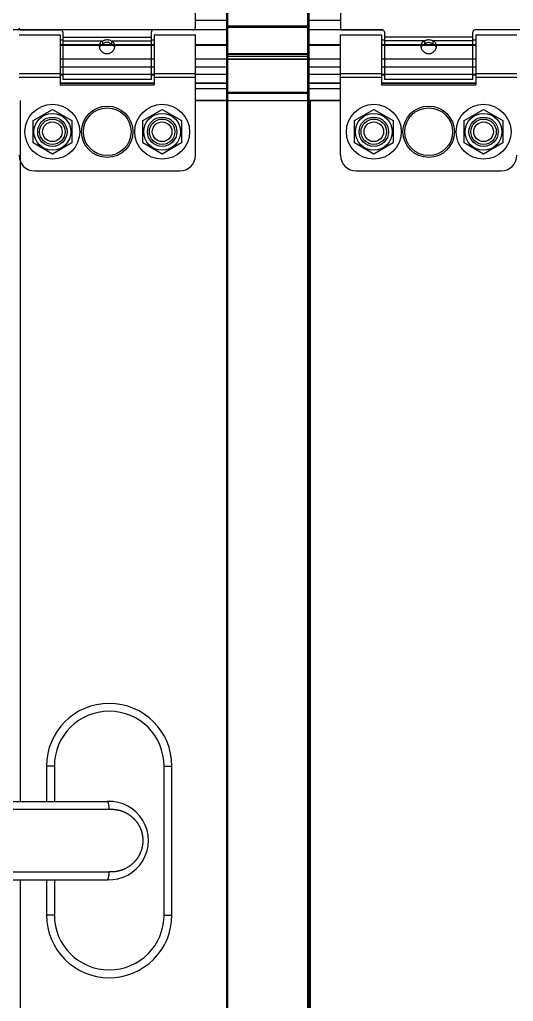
# Model space of a CAD drawing. Header units: millimetres. Extents: x 21899 to 38731, y -5425 to 3612.
# Drawn here: x 24125.8 to 24251.7, y 1293.6 to 1544.2 of the extents above; entities that cross this region are included whole.
import ezdxf

# ---------------------------------------------------------------- set-up
doc = ezdxf.new("R2010")
doc.units = ezdxf.units.MM

msp = doc.modelspace()

# ---------------------------------------------------------------- linework, layer by layer
at = {"color": 9, "linetype": 'Continuous'}
for p, q in [((24178.90988160016, 1441.841719824704), (24178.90988160016, 2023.58536165956)), ((24199.30988160016, 1441.841719824704), (24199.30988160016, 2023.58536165956)), ((24178.60988160015, 1544.01206165956), (24170.55988160016, 1544.01206165956)), ((24207.60988160015, 1544.01206165956), (24199.60988160015, 1544.01206165956)), ((24178.60988160015, 1541.577035249058), (23297.86901311613, 1541.577035249058)), ((24178.60988160015, 1542.592468440758), (24199.60988160015, 1542.592468440758)), ((24178.90988160016, 1542.238915050162), (24199.30988160016, 1542.238915050162)), ((24218.40075008418, 1541.577035249058), (24199.60988160015, 1541.577035249058)), ((25101.06620434966, 1541.577035249058), (24241.81901311613, 1541.577035249058)), ((24159.35988160015, 1539.680457340659), (24136.75988160016, 1539.680457340659)), ((24146.91334521175, 1538.734225285662), (24136.75988160016, 1538.734225285662)), ((24159.35988160015, 1538.734225285662), (24149.20641798845, 1538.734225285662)), ((24241.40988160016, 1539.727102609861), (24218.80988160016, 1539.727102609861)), ((24229.04349455026, 1538.772207861959), (24218.80988160016, 1538.772207861959)), ((24241.40988160016, 1538.772207861959), (24231.17626864996, 1538.772207861959)), ((24160.10988160015, 1537.731890083858), (24136.10988160015, 1537.731890083862)), ((24178.60988160015, 1537.731890083858), (24170.60988160015, 1537.731890083858)), ((24207.60988160015, 1537.731890083858), (24199.60988160015, 1537.731890083858)), ((24242.10988160015, 1537.731890083858), (24218.10988160015, 1537.731890083858)), ((24160.10988160015, 1534.08536165956), (24136.10988160015, 1534.08536165956)), ((24178.60988160015, 1534.08536165956), (24170.60988160015, 1534.08536165956)), ((24178.60988160015, 1534.885361659559), (24199.60988160015, 1534.885361659559)), ((24178.90988160016, 1535.531808269057), (24199.30988160016, 1535.531808269057)), ((24178.90988160016, 1534.073229625261), (24199.30988160016, 1534.073229625261)), ((24207.60988160015, 1534.08536165956), (24199.60988160015, 1534.08536165956)), ((24242.10988160015, 1534.08536165956), (24218.10988160015, 1534.08536165956)), ((24125.60988160015, 1530.436498033458), (24136.10988160015, 1530.436498033458)), ((24125.60988160015, 1529.490265978362), (24136.10988160015, 1529.490265978362)), ((24136.10988160015, 1530.302478225858), (24160.10988160015, 1530.302478225858)), ((24160.10988160015, 1530.436498033458), (24170.60988160015, 1530.436498033458)), ((24160.10988160015, 1529.490265978362), (24170.60988160015, 1529.490265978362)), ((24170.60988160015, 1530.302478225858), (24178.60988160015, 1530.302478225858)), ((24199.60988160015, 1530.302478225858), (24207.60988160015, 1530.302478225858)), ((24207.60988160015, 1530.436498033458), (24218.10988160015, 1530.436498033458)), ((24207.60988160015, 1529.490265978362), (24218.10988160015, 1529.490265978362)), ((24218.10988160015, 1530.302478225858), (24242.10988160015, 1530.302478225858)), ((24242.10988160015, 1530.436498033458), (24252.60988160015, 1530.436498033458)), ((24242.10988160015, 1529.490265978362), (24252.60988160015, 1529.490265978362)), ((24136.10988160015, 1527.972996899764), (24160.10988160015, 1527.97299689976)), ((24160.10988160015, 1527.972996899662), (24136.10988160015, 1527.972996899662)), ((24170.60988160015, 1527.97299689976), (24178.60988160015, 1527.97299689976)), ((24170.60988160015, 1526.594413581959), (24178.60988160015, 1526.594413581959)), ((24199.60988160015, 1527.97299689976), (24207.60988160015, 1527.97299689976)), ((24199.60988160015, 1526.594413581959), (24207.60988160015, 1526.594413581959)), ((24242.10988160015, 1527.97325861736), (24218.10988160015, 1527.97325861736)), ((24218.10988160015, 1527.972996899756), (24242.10988160015, 1527.97299689976)), ((24125.90988160016, 1523.58536165956), (24125.90988160016, 1441.841719824704)), ((24170.60988160016, 1523.675961659559), (24178.60988160015, 1523.675961659559)), ((24178.60988160015, 1525.461097590858), (24199.60988160015, 1525.461097590858)), ((24178.90988160016, 1525.673229625259), (24199.30988160016, 1525.673229625259)), ((24199.60988160015, 1523.675961659559), (24207.60988160015, 1523.675961659559)), ((24199.90988160016, 1523.58536165956), (24199.90988160016, 1441.841719824704)), ((24125.90988160016, 1441.841719824704), (24125.90988160016, 1344.685361659562)), ((24178.90988160016, 571.6200275439187), (24178.90988160016, 1441.841719824704)), ((24199.30988160016, 571.6200275439187), (24199.30988160016, 1441.841719824704)), ((24199.90988160016, 1441.841719824704), (24199.90988160016, 919.3853616595588)), ((24134.60988160015, 1353.685361659562), (24132.60988160015, 1353.685361659562)), ((24134.60988160015, 1353.685361659562), (24134.60988160015, 1344.685361659562)), ((24162.60988160015, 1353.685361659562), (24164.60988160015, 1353.68536165946)), ((24162.60988160015, 1315.685361659562), (24162.60988160015, 1353.685361659562)), ((24043.91128335096, 1342.685361659562), (24148.60988160015, 1342.685361659562)), ((24148.60988160015, 1342.668896384559), (24148.60988160015, 1342.685361659562)), ((24043.91128335096, 1326.685361659562), (24148.60988160015, 1326.685361659562)), ((24148.60988160015, 1326.685361659562), (24148.60988160015, 1326.701826934557)), ((24125.90988160016, 1324.685361659562), (24125.90988160016, 1209.340779212085)), ((24134.60988160015, 1324.685361659562), (24134.60988160015, 1315.685361659562)), ((24134.60988160015, 1315.685361659562), (24132.60988160015, 1315.685361659758)), ((24162.60988160015, 1315.685361659562), (24164.60988160015, 1315.685361659562))]:
    msp.add_line(p, q, dxfattribs=at)
at = {"color": 7, "linetype": 'Continuous'}
for p, q in [((24178.60988160015, 1441.841719824704), (24178.60988160015, 2007.58536165956)), ((24199.60988160015, 1441.841719824704), (24199.60988160015, 2007.58536165956)), ((24136.10988160015, 1539.08536165956), (24136.75988160016, 1539.08536165956)), ((24146.91334521175, 1538.734225285662), (24146.91334521175, 1537.860780311661)), ((24149.20641798845, 1538.734225285662), (24149.20641798845, 1537.860780311661)), ((24159.35988160015, 1539.08536165956), (24160.10988160015, 1539.08536165956)), ((24218.10988160015, 1539.08536165956), (24218.80988160016, 1539.08536165956)), ((24229.04349455026, 1538.772207861959), (24229.04349455026, 1537.89076655616)), ((24231.17626864996, 1538.772207861959), (24231.17626864996, 1537.89076655616)), ((24241.40988160016, 1539.08536165956), (24242.10988160015, 1539.08536165956)), ((24160.10988160015, 1537.635361659559), (24136.10988160015, 1537.635361659562)), ((24178.60988160015, 1537.635361659559), (24170.60988160015, 1537.635361659559)), ((24207.60988160015, 1537.635361659559), (24199.60988160015, 1537.635361659559)), ((24242.10988160015, 1537.635361659562), (24218.10988160015, 1537.635361659559)), ((24178.90988160016, 1535.385361659559), (24199.30988160016, 1535.385361659559)), ((24178.90988160016, 1534.161097590862), (24199.30988160016, 1534.161097590862)), ((24160.10988160015, 1532.085361659563), (24136.10988160015, 1532.085361659563)), ((24178.60988160015, 1532.08536165956), (24170.60988160015, 1532.08536165956)), ((24207.60988160015, 1532.08536165956), (24199.60988160015, 1532.08536165956)), ((24242.10988160015, 1532.08536165956), (24218.10988160015, 1532.08536165956)), ((24136.10988160015, 1530.08536165956), (24136.75988160016, 1530.08536165956)), ((24159.35988160015, 1530.08536165956), (24160.10988160015, 1530.08536165956)), ((24218.10988160015, 1530.08536165956), (24218.80988160016, 1530.08536165956)), ((24241.40988160016, 1530.08536165956), (24242.10988160015, 1530.08536165956)), ((24160.10988160015, 1528.005061659562), (24136.10988160015, 1528.005061659562)), ((24136.10988160015, 1528.005061659562), (24160.10988160015, 1528.005061659562)), ((24178.60988160015, 1528.005061659562), (24170.60988160015, 1528.005061659558)), ((24207.60988160015, 1528.005061659562), (24199.60988160015, 1528.005061659562)), ((24218.10988160015, 1528.005361659561), (24242.10988160015, 1528.005361659561)), ((24242.10988160015, 1528.005061659562), (24218.10988160015, 1528.005061659562)), ((24170.60988160015, 1523.585361659563), (24207.60988160015, 1523.58536165956)), ((24129.17353679855, 1518.435361659562), (24134.10988160015, 1521.28536165956)), ((24134.10988160015, 1521.28536165956), (24139.04622640165, 1518.435361659562)), ((24157.17353679855, 1518.435361659562), (24162.10988160015, 1521.28536165956)), ((24162.10988160015, 1521.28536165956), (24167.04622640165, 1518.435361659562)), ((24211.17353679855, 1518.435361659562), (24216.10988160015, 1521.28536165956)), ((24216.10988160015, 1521.28536165956), (24221.04622640165, 1518.435361659562)), ((24239.17353679855, 1518.435361659562), (24244.10988160015, 1521.28536165956)), ((24244.10988160015, 1521.28536165956), (24249.04622640165, 1518.435361659562)), ((24129.17353679855, 1512.735361659561), (24129.17353679855, 1518.435361659562)), ((24139.04622640165, 1518.435361659562), (24139.04622640165, 1512.735361659561)), ((24157.17353679855, 1512.735361659561), (24157.17353679855, 1518.435361659562)), ((24167.04622640165, 1518.435361659562), (24167.04622640165, 1512.735361659561)), ((24211.17353679855, 1512.735361659561), (24211.17353679855, 1518.435361659562)), ((24221.04622640165, 1518.435361659562), (24221.04622640165, 1512.735361659561)), ((24239.17353679855, 1512.735361659561), (24239.17353679855, 1518.435361659562)), ((24249.04622640165, 1518.435361659562), (24249.04622640165, 1512.735361659561)), ((24134.10988160015, 1509.885361659559), (24129.17353679855, 1512.735361659561)), ((24139.04622640165, 1512.735361659561), (24134.10988160015, 1509.885361659559)), ((24162.10988160015, 1509.885361659559), (24157.17353679855, 1512.735361659561)), ((24167.04622640165, 1512.735361659561), (24162.10988160015, 1509.885361659559)), ((24216.10988160015, 1509.885361659559), (24211.17353679855, 1512.735361659561)), ((24221.04622640165, 1512.735361659561), (24216.10988160015, 1509.885361659559)), ((24244.10988160015, 1509.885361659559), (24239.17353679855, 1512.735361659561)), ((24249.04622640165, 1512.735361659561), (24244.10988160015, 1509.885361659559)), ((24178.60988160015, 571.6200275439187), (24178.60988160015, 1441.841719824704)), ((24199.60988160015, 571.6200275439187), (24199.60988160015, 1441.841719824704)), ((24132.60988160015, 1353.685361659562), (24132.60988160015, 1344.685361659562)), ((24164.60988160015, 1315.685361659562), (24164.60988160015, 1353.685361659562)), ((24045.91128335096, 1344.685361659562), (24148.09687744036, 1344.685361659562)), ((24045.91128335096, 1324.685361659562), (24148.09687744036, 1324.685361659562)), ((24132.60988160015, 1324.685361659562), (24132.60988160015, 1315.685361659562))]:
    msp.add_line(p, q, dxfattribs=at)
at = {"color": 3, "linetype": 'Continuous'}
for p, q in [((24170.55988160016, 1579.58536165956), (24170.55988160016, 1542.08536165956)), ((24207.60988160015, 1579.58536165956), (24207.60988160015, 1541.58536165956)), ((24126.05988160016, 1541.58536165956), (24136.25988160016, 1541.58536165956)), ((24136.75988160016, 1541.08536165956), (24136.75988160016, 1528.88543318996)), ((24159.35988160015, 1528.88543318996), (24159.35988160015, 1541.08536165956)), ((24170.05988160016, 1541.58536165956), (24159.85988160015, 1541.58536165956)), ((24207.60988160015, 1541.58536165956), (24218.30988160016, 1541.58536165956)), ((24218.80988160016, 1541.08536165956), (24218.80988160016, 1528.885459547761)), ((24241.40988160016, 1528.885459547761), (24241.40988160016, 1541.08536165956)), ((24252.60988160015, 1541.58536165956), (24241.90988160016, 1541.58536165956)), ((24125.60988160015, 1540.28536165956), (24136.10988160015, 1540.28536165956)), ((24136.10988160015, 1540.285208863061), (24136.10988160015, 1527.58536165956)), ((24160.10988160015, 1540.28536165956), (24170.60988160015, 1540.28536165956)), ((24160.10988160015, 1540.285208863061), (24160.10988160015, 1527.58536165956)), ((24170.60988160015, 1509.58536165956), (24170.60988160015, 1540.285317067261)), ((24207.60988160015, 1540.28536165956), (24218.10988160015, 1540.28536165956)), ((24207.60988160015, 1509.58536165956), (24207.60988160015, 1540.285317067261)), ((24218.10988160015, 1540.285208863061), (24218.10988160015, 1527.58536165956)), ((24242.10988160015, 1540.28536165956), (24252.60988160015, 1540.28536165956)), ((24242.10988160015, 1540.285208863061), (24242.10988160015, 1527.58536165956)), ((24159.35988160015, 1528.885361659559), (24136.75988160016, 1528.885361659559)), ((24241.40988160016, 1528.885361659559), (24218.80988160016, 1528.885361659559)), ((24136.10988160015, 1527.58536165956), (24160.10988160015, 1527.58536165956)), ((24218.10988160015, 1527.58536165956), (24242.10988160015, 1527.58536165956)), ((24129.60988160015, 1505.58536165956), (24166.60988160015, 1505.58536165956)), ((24211.60988160015, 1505.58536165956), (24248.60988160015, 1505.58536165956))]:
    msp.add_line(p, q, dxfattribs=at)
at = {"color": 7, "linetype": 'Continuous'}
for points in [[(24178.90988160016, 1534.161097590862), (24178.89804796046, 1534.160864108359), (24178.88623372216, 1534.16016410166), (24178.87447397636, 1534.15900076336), (24178.86276754056, 1534.157374936258), (24178.85114180695, 1534.155290787057), (24178.83962284296, 1534.152754421862), (24178.82819015995, 1534.14976090446), (24178.81693573495, 1534.146336203557), (24178.80578674326, 1534.142459032359), (24178.79483821306, 1534.138162599658), (24178.78405307826, 1534.133434116258), (24178.77345821266, 1534.128284153659), (24178.76310688126, 1534.12274082486), (24178.75292855856, 1534.116764840859), (24178.74306717516, 1534.110442628058), (24178.73341505266, 1534.10370747856), (24178.72404893635, 1534.096610267959), (24178.71498237015, 1534.089164006858), (24178.70616368305, 1534.081322499158), (24178.69773570575, 1534.07321576426), (24178.68958123776, 1534.064733909661), (24178.68177701616, 1534.055952148861), (24178.67433484495, 1534.046887057957), (24178.66721111385, 1534.037480796062), (24178.66051462795, 1534.027879223962), (24178.65416811006, 1534.01797528526), (24178.64820929176, 1534.007820469058), (24178.64267202716, 1533.997475903161), (24178.63751830805, 1533.98686816416), (24178.63280102955, 1533.976103492259), (24178.62850383305, 1533.965148310162), (24178.62462619135, 1533.953991894759), (24178.62120582195, 1533.942744973458), (24178.61821896516, 1533.931332249958), (24178.61568147976, 1533.919802693959), (24178.61360172466, 1533.90819573676), (24178.61197643606, 1533.89648845356), (24178.61081388336, 1533.884730211561), (24178.61011500975, 1533.872929381359), (24178.60988160015, 1533.86109759086)], [(24199.30988160016, 1534.161097590862), (24199.32171523996, 1534.160864108359), (24199.33352947826, 1534.16016410166), (24199.34528922406, 1534.15900076336), (24199.35699565986, 1534.157374936258), (24199.36862139346, 1534.155290787057), (24199.38014035745, 1534.152754421862), (24199.39157304046, 1534.14976090446), (24199.40282746535, 1534.146336203557), (24199.41397645706, 1534.142459032359), (24199.42492498735, 1534.138162599658), (24199.43571012215, 1534.133434116258), (24199.44630498775, 1534.128284153659), (24199.45665631915, 1534.12274082486), (24199.46683464185, 1534.116764840859), (24199.47669602526, 1534.110442628058), (24199.48634814776, 1534.10370747856), (24199.49571426395, 1534.096610267959), (24199.50478083026, 1534.089164006858), (24199.51359951736, 1534.081322499158), (24199.52202749466, 1534.07321576426), (24199.53018196265, 1534.064733909661), (24199.53798618425, 1534.055952148861), (24199.54542835546, 1534.046887057957), (24199.55255208656, 1534.037480796062), (24199.55924857246, 1534.027879223962), (24199.56559509026, 1534.01797528526), (24199.57155390865, 1534.007820469058), (24199.57709117325, 1533.997475903161), (24199.58224489236, 1533.98686816416), (24199.58696217086, 1533.976103492259), (24199.59125936736, 1533.965148310162), (24199.59513700906, 1533.953991894759), (24199.59855737835, 1533.942744973458), (24199.60154423526, 1533.931332249958), (24199.60408172065, 1533.919802693959), (24199.60616147576, 1533.90819573676), (24199.60778676435, 1533.89648845356), (24199.60894931706, 1533.884730211561), (24199.60964819066, 1533.872929381359), (24199.60988160015, 1533.86109759086)]]:
    msp.add_lwpolyline(points, dxfattribs=at)
for centre, radius in [((24134.10988160015, 1515.58536165956), 7), ((24162.10988160015, 1515.58536165956), 7), ((24216.10988160015, 1515.58536165956), 7), ((24244.10988160015, 1515.58536165956), 7), ((24134.10988160015, 1515.58536165956), 3.75), ((24162.10988160015, 1515.58536165956), 3.75), ((24216.10988160015, 1515.58536165956), 3.75), ((24244.10988160015, 1515.58536165956), 3.75), ((24134.10988160015, 1515.58536165956), 2.5), ((24162.10988160015, 1515.58536165956), 2.5), ((24216.10988160015, 1515.58536165956), 2.5), ((24244.10988160015, 1515.58536165956), 2.5)]:
    msp.add_circle(centre, radius, dxfattribs=at)
at = {"color": 9, "linetype": 'Continuous'}
for centre, radius in [((24148.10988160015, 1515.58536165956), 6.554384833099999), ((24148.10988160015, 1515.58536165956), 6.093807071100001), ((24230.10988160015, 1515.58536165956), 6.554384833099999), ((24230.10988160015, 1515.58536165956), 6.093807071100001), ((24134.10988160015, 1515.58536165956), 4.7), ((24162.10988160015, 1515.58536165956), 4.7), ((24216.10988160015, 1515.58536165956), 4.7), ((24244.10988160015, 1515.58536165956), 4.7)]:
    msp.add_circle(centre, radius, dxfattribs=at)
at = {"color": 3, "linetype": 'Continuous'}
for centre in [(24134.10988160015, 1515.58536165956), (24162.10988160015, 1515.58536165956), (24216.10988160015, 1515.58536165956), (24244.10988160015, 1515.58536165956)]:
    msp.add_circle(centre, 3.25, dxfattribs=at)
for centre, radius, start, end in [((24126.05988160016, 1542.08536165956), 0.5, 180, 270), ((24136.25988160016, 1541.08536165956), 0.5, 0, 90), ((24159.85988160015, 1541.08536165956), 0.5, 90, 180), ((24170.05988160016, 1542.08536165956), 0.5, 270, 0), ((24218.30988160016, 1541.08536165956), 0.5, 0, 90), ((24241.90988160016, 1541.08536165956), 0.5, 90, 180), ((24129.60988160015, 1509.58536165956), 4, 180, 270), ((24166.60988160015, 1509.58536165956), 4, 270, 0), ((24211.60988160015, 1509.58536165956), 4, 180, 270), ((24248.60988160015, 1509.58536165956), 4, 270, 0)]:
    msp.add_arc(centre, radius, start, end, dxfattribs=at)
at = {"color": 7, "linetype": 'Continuous'}
for centre, radius, start, end in [((24178.90988160016, 1535.685361659562), 0.3, 180, 270), ((24199.30988160016, 1535.685361659562), 0.3, 270, 0), ((24148.60988160015, 1353.685361659562), 16, 0, 180), ((24148.60988160015, 1334.685361659562), 10, 267.3646887671668, 92.63531132005366), ((24148.60988160015, 1315.685361659562), 16, 180, 0)]:
    msp.add_arc(centre, radius, start, end, dxfattribs=at)
at = {"color": 9, "linetype": 'Continuous'}
for centre, start, end in [((24148.60988160015, 1353.685361659562), 0, 180), ((24148.60988160015, 1315.685361659562), 180, 0)]:
    msp.add_arc(centre, 13.9999998678, start, end, dxfattribs=at)
for points, start_tangent, end_tangent in [([(24178.60988160015, 1542.45104708456), (24178.61001334926, 1542.444760906459), (24178.61040848066, 1542.438480249661), (24178.61106664746, 1542.432210630661), (24178.61198727136, 1542.425957556159), (24178.61316954395, 1542.419726518561), (24178.61461242686, 1542.413522990657), (24178.61631465256, 1542.40735242116), (24178.61827472596, 1542.401220229858), (24178.62049092566, 1542.395131802758), (24178.62296130496, 1542.389092487658), (24178.62568369406, 1542.383107588859), (24178.62865570185, 1542.37718236326), (24178.63187471795, 1542.371322014962), (24178.63533791505, 1542.365531691361), (24178.63904225126, 1542.35981647826), (24178.64298447286, 1542.354181395462), (24178.64716111756, 1542.348631392462), (24178.65156851665, 1542.343171343859), (24178.65620279916, 1542.337806045358), (24178.66105989456, 1542.33254020966), (24178.66613553675, 1542.327378461658), (24178.67142526776, 1542.322325335157), (24178.67692444136, 1542.317385268459), (24178.68262822756, 1542.31256260056), (24178.68853161646, 1542.30786156726), (24178.69462942306, 1542.30328629776), (24178.70091629145, 1542.298840810461), (24178.70738669975, 1542.294529010058), (24178.71403496475, 1542.290354683657), (24178.72085524716, 1542.286321497861), (24178.72784155646, 1542.28243299486), (24178.73498775646, 1542.278692590258), (24178.74228757046, 1542.275103569158), (24178.74973458685, 1542.271669084057), (24178.75732226456, 1542.26839215156), (24178.76504393935, 1542.265275649657), (24178.77289282896, 1542.262322315957), (24178.78086203955, 1542.259534744258), (24178.78894457145, 1542.256915383059), (24178.79713332556, 1542.254466532959), (24178.80542110956, 1542.25219034476), (24178.81380064406, 1542.25008881796), (24178.82226456895, 1542.24816379806), (24178.83080545036, 1542.246416976162), (24178.83941578645, 1542.24484988636), (24178.84808801456, 1542.243463905059), (24178.85681451765, 1542.242260249757), (24178.86558763096, 1542.24123997756), (24178.87439964896, 1542.240403984561), (24178.88324283156, 1542.23975300516), (24178.89210941186, 1542.239287610962), (24178.90099160185, 1542.239008210858), (24178.90988160016, 1542.238915050159)], (0, -1), (1, 0)), ([(24199.60988160015, 1542.45104708456), (24199.60974985115, 1542.444760906459), (24199.60935471975, 1542.438480249661), (24199.60869655295, 1542.432210630661), (24199.60777592895, 1542.425957556159), (24199.60659365635, 1542.419726518561), (24199.60515077355, 1542.413522990657), (24199.60344854786, 1542.40735242116), (24199.60148847446, 1542.401220229858), (24199.59927227475, 1542.395131802758), (24199.59680189546, 1542.389092487658), (24199.59407950636, 1542.383107588859), (24199.59110749856, 1542.37718236326), (24199.58788848246, 1542.371322014962), (24199.58442528536, 1542.365531691361), (24199.58072094916, 1542.35981647826), (24199.57677872745, 1542.354181395462), (24199.57260208286, 1542.348631392462), (24199.56819468376, 1542.343171343859), (24199.56356040126, 1542.337806045358), (24199.55870330585, 1542.33254020966), (24199.55362766355, 1542.327378461658), (24199.54833793265, 1542.322325335157), (24199.54283875906, 1542.317385268459), (24199.53713497285, 1542.31256260056), (24199.53123158395, 1542.30786156726), (24199.52513377735, 1542.30328629776), (24199.51884690896, 1542.298840810461), (24199.51237650066, 1542.294529010058), (24199.50572823566, 1542.290354683657), (24199.49890795325, 1542.286321497861), (24199.49192164396, 1542.28243299486), (24199.48477544395, 1542.278692590258), (24199.47747562996, 1542.275103569158), (24199.47002861356, 1542.271669084057), (24199.46244093576, 1542.26839215156), (24199.45471926106, 1542.265275649657), (24199.44687037145, 1542.262322315957), (24199.43890116086, 1542.259534744258), (24199.43081862896, 1542.256915383059), (24199.42262987485, 1542.254466532959), (24199.41434209086, 1542.25219034476), (24199.40596255635, 1542.25008881796), (24199.39749863136, 1542.24816379806), (24199.38895775005, 1542.246416976162), (24199.38034741396, 1542.24484988636), (24199.37167518586, 1542.243463905059), (24199.36294868276, 1542.242260249757), (24199.35417556936, 1542.24123997756), (24199.34536355146, 1542.240403984561), (24199.33652036876, 1542.23975300516), (24199.32765378855, 1542.239287610962), (24199.31877159856, 1542.239008210858), (24199.30988160016, 1542.238915050159)], (0, -1), (-1, 0)), ([(24178.60988160015, 1535.74394030336), (24178.61001334926, 1535.73765412526), (24178.61040848066, 1535.731373468461), (24178.61106664746, 1535.725103849461), (24178.61198727136, 1535.71885077496), (24178.61316954395, 1535.712619737362), (24178.61461242686, 1535.706416209458), (24178.61631465256, 1535.70024563996), (24178.61827472596, 1535.694113448659), (24178.62049092566, 1535.688025021558), (24178.62296130496, 1535.681985706458), (24178.62568369406, 1535.676000807758), (24178.62865570185, 1535.67007558206), (24178.63187471795, 1535.664215233759), (24178.63533791505, 1535.65842491026), (24178.63904225126, 1535.65270969706), (24178.64298447286, 1535.647074614262), (24178.64716111756, 1535.641524611259), (24178.65156851665, 1535.636064562659), (24178.65620279916, 1535.63069926426), (24178.66105989456, 1535.62543342846), (24178.66613553675, 1535.620271680458), (24178.67142526776, 1535.615218553958), (24178.67692444136, 1535.61027848726), (24178.68262822756, 1535.605455819361), (24178.68853161646, 1535.600754786061), (24178.69462942306, 1535.59617951656), (24178.70091629145, 1535.591734029262), (24178.70738669975, 1535.587422228858), (24178.71403496475, 1535.583247902559), (24178.72085524716, 1535.579214716661), (24178.72784155646, 1535.57532621366), (24178.73498775646, 1535.571585809059), (24178.74228757046, 1535.567996787959), (24178.74973458685, 1535.564562302858), (24178.75732226456, 1535.561285370361), (24178.76504393935, 1535.55816886856), (24178.77289282896, 1535.555215534758), (24178.78086203955, 1535.552427963059), (24178.78894457145, 1535.54980860186), (24178.79713332556, 1535.547359751759), (24178.80542110956, 1535.54508356356), (24178.81380064406, 1535.542982036761), (24178.82226456895, 1535.541057016959), (24178.83080545036, 1535.539310194959), (24178.83941578645, 1535.53774310516), (24178.84808801456, 1535.536357123961), (24178.85681451765, 1535.535153468558), (24178.86558763096, 1535.534133196361), (24178.87439964896, 1535.533297203361), (24178.88324283156, 1535.532646223957), (24178.89210941186, 1535.532180829759), (24178.90099160185, 1535.531901429658), (24178.90988160016, 1535.531808269061)], (0, -1), (1, 0)), ([(24178.60988160015, 1533.86109759086), (24178.61012244585, 1533.869596102359), (24178.61084459635, 1533.878080969658), (24178.61204689206, 1533.886538567862), (24178.61372740266, 1533.894955317159), (24178.61588342966, 1533.903317703061), (24178.61851151156, 1533.91161229886), (24178.62160742836, 1533.919825786161), (24178.62516620925, 1533.92794497736), (24178.62918214005, 1533.935956835758), (24178.63364877266, 1533.94384849726), (24178.63855893526, 1533.951607290659), (24178.64390474385, 1533.959220758159), (24178.64967761506, 1533.96667667526), (24178.65586827966, 1533.973963070559), (24178.66246679706, 1533.981068243858), (24178.66946257536, 1533.98798079016), (24178.67684436866, 1533.994689597959), (24178.68460037926, 1534.00118394196), (24178.69271792816, 1534.007453218659), (24178.70118489866, 1534.013488021661), (24178.70998398696, 1534.01927619916), (24178.71911597416, 1534.024817589558), (24178.72830342546, 1534.029960503362), (24178.73720351425, 1534.034565568658), (24178.74577053526, 1534.038675120959), (24178.75405408666, 1534.042367811857), (24178.76209305016, 1534.04570331196), (24178.76992730596, 1534.048731270559), (24178.77759313486, 1534.051491605958), (24178.78512487665, 1534.054016952159), (24178.79255543136, 1534.05633407586), (24178.79991640836, 1534.058464833059), (24178.80723813326, 1534.060426864558), (24178.81455029246, 1534.06223428786), (24178.82188202016, 1534.06389807646), (24178.82926146976, 1534.065426241057), (24178.83671633845, 1534.066824162459), (24178.84427334675, 1534.068094640457), (24178.85195567616, 1534.06923767276), (24178.85978455086, 1534.070250986359), (24178.86777763616, 1534.07113003626), (24178.87593481936, 1534.071867152361), (24178.88425285496, 1534.072454123059), (24178.89272983946, 1534.072882643562), (24178.90130225326, 1534.073142862962), (24178.90988160016, 1534.073229625257)], (0, 1), (1, 0)), ([(24199.60988160015, 1535.74394030336), (24199.60974985115, 1535.73765412526), (24199.60935471975, 1535.731373468461), (24199.60869655295, 1535.725103849461), (24199.60777592895, 1535.71885077496), (24199.60659365635, 1535.712619737362), (24199.60515077355, 1535.706416209458), (24199.60344854786, 1535.70024563996), (24199.60148847446, 1535.694113448659), (24199.59927227475, 1535.688025021558), (24199.59680189546, 1535.681985706458), (24199.59407950636, 1535.676000807758), (24199.59110749856, 1535.67007558206), (24199.58788848246, 1535.664215233759), (24199.58442528536, 1535.65842491026), (24199.58072094916, 1535.65270969706), (24199.57677872745, 1535.647074614262), (24199.57260208286, 1535.641524611259), (24199.56819468376, 1535.636064562659), (24199.56356040126, 1535.63069926426), (24199.55870330585, 1535.62543342846), (24199.55362766355, 1535.620271680458), (24199.54833793265, 1535.615218553958), (24199.54283875906, 1535.61027848726), (24199.53713497285, 1535.605455819361), (24199.53123158395, 1535.600754786061), (24199.52513377735, 1535.59617951656), (24199.51884690896, 1535.591734029262), (24199.51237650066, 1535.587422228858), (24199.50572823566, 1535.583247902559), (24199.49890795325, 1535.579214716661), (24199.49192164396, 1535.57532621366), (24199.48477544395, 1535.571585809059), (24199.47747562996, 1535.567996787959), (24199.47002861356, 1535.564562302858), (24199.46244093576, 1535.561285370361), (24199.45471926106, 1535.55816886856), (24199.44687037145, 1535.555215534758), (24199.43890116086, 1535.552427963059), (24199.43081862896, 1535.54980860186), (24199.42262987485, 1535.547359751759), (24199.41434209086, 1535.54508356356), (24199.40596255635, 1535.542982036761), (24199.39749863136, 1535.541057016959), (24199.38895775005, 1535.539310194959), (24199.38034741396, 1535.53774310516), (24199.37167518586, 1535.536357123961), (24199.36294868276, 1535.535153468558), (24199.35417556936, 1535.534133196361), (24199.34536355146, 1535.533297203361), (24199.33652036876, 1535.532646223957), (24199.32765378855, 1535.532180829759), (24199.31877159856, 1535.531901429658), (24199.30988160016, 1535.531808269061)], (0, -1), (-1, 0)), ([(24199.60988160015, 1533.86109759086), (24199.60964075456, 1533.869596102359), (24199.60891860406, 1533.878080969658), (24199.60771630835, 1533.886538567862), (24199.60603579775, 1533.894955317159), (24199.60387977066, 1533.903317703061), (24199.60125168886, 1533.91161229886), (24199.59815577206, 1533.919825786259), (24199.59459699116, 1533.92794497736), (24199.59058106036, 1533.935956835758), (24199.58611442776, 1533.94384849726), (24199.58120426515, 1533.951607290659), (24199.57585845646, 1533.959220758159), (24199.57008558536, 1533.96667667526), (24199.56389492076, 1533.973963070559), (24199.55729640336, 1533.981068243858), (24199.55030062496, 1533.98798079016), (24199.54291883176, 1533.994689597959), (24199.53516282116, 1534.00118394196), (24199.52704527225, 1534.007453218659), (24199.51857830175, 1534.013488021559), (24199.50977921345, 1534.01927619916), (24199.50064722625, 1534.024817589558), (24199.49145977496, 1534.029960503362), (24199.48255968616, 1534.034565568658), (24199.47399266515, 1534.038675120959), (24199.46570911376, 1534.042367811857), (24199.45767015025, 1534.04570331196), (24199.44983589445, 1534.048731270559), (24199.44217006556, 1534.051491605958), (24199.43463832376, 1534.054016952159), (24199.42720776905, 1534.05633407586), (24199.41984679206, 1534.058464833059), (24199.41252506716, 1534.060426864558), (24199.40521290796, 1534.06223428786), (24199.39788118026, 1534.06389807646), (24199.39050173065, 1534.065426241057), (24199.38304686196, 1534.066824162459), (24199.37548985366, 1534.068094640457), (24199.36780752426, 1534.06923767276), (24199.35997864955, 1534.070250986359), (24199.35198556425, 1534.07113003626), (24199.34382838105, 1534.071867152361), (24199.33551034545, 1534.072454123059), (24199.32703336095, 1534.072882643562), (24199.31846094716, 1534.073142862962), (24199.30988160016, 1534.073229625257)], (0, 1), (-1, 0)), ([(24178.60988160015, 1525.461097590862), (24178.61011288936, 1525.469425855259), (24178.61080640006, 1525.477741278159), (24178.61196106306, 1525.486031037959), (24178.61357509796, 1525.494282352058), (24178.61564601606, 1525.502482497759), (24178.61817062416, 1525.510618830962), (24178.62114502936, 1525.518678805962), (24178.62456464546, 1525.526649994961), (24178.62842419965, 1525.534520106859), (24178.63271774076, 1525.542277006458), (24178.63743864845, 1525.549908733457), (24178.64257964356, 1525.557403519957), (24178.64813279876, 1525.564749809757), (24178.65408955175, 1525.571936275359), (24178.66044071755, 1525.57895183576), (24178.66717650306, 1525.58578567336), (24178.67428652225, 1525.59242725106), (24178.68175981205, 1525.598866327859), (24178.68958484915, 1525.60509297526), (24178.69774956776, 1525.61109759226), (24178.70624137866, 1525.616870920061), (24178.71504718806, 1525.622404056758), (24178.72415341806, 1525.627688470562), (24178.73354602736, 1525.632716013261), (24178.74321053346, 1525.63747893276), (24178.75313203416, 1525.641969885062), (24178.76329523146, 1525.64618194526), (24178.77368445425, 1525.65010861896), (24178.78428368316, 1525.653743851257), (24178.79507657496, 1525.65708203696), (24178.80604648786, 1525.66011802886), (24178.81717650696, 1525.662847145661), (24178.82844947056, 1525.665265179257), (24178.83984799666, 1525.667368401158), (24178.85135450946, 1525.669153568557), (24178.86295126686, 1525.670617928557), (24178.87462038736, 1525.67175922346), (24178.88634387805, 1525.672575693359), (24178.89810366195, 1525.673066079358), (24178.90988160016, 1525.673229625259)], (0, 1), (1, 0)), ([(24199.60988160015, 1525.461097590862), (24199.60965031106, 1525.469425855259), (24199.60895680036, 1525.477741278159), (24199.60780213735, 1525.486031037861), (24199.60618810236, 1525.494282352058), (24199.60411718435, 1525.502482497759), (24199.60159257625, 1525.510618830962), (24199.59861817105, 1525.518678805962), (24199.59519855495, 1525.526649994961), (24199.59133900076, 1525.534520106859), (24199.58704545956, 1525.542277006458), (24199.58232455185, 1525.549908733457), (24199.57718355686, 1525.557403519957), (24199.57163040165, 1525.564749809757), (24199.56567364866, 1525.571936275359), (24199.55932248286, 1525.57895183576), (24199.55258669735, 1525.58578567336), (24199.54547667806, 1525.59242725106), (24199.53800338836, 1525.598866327859), (24199.53017835126, 1525.60509297526), (24199.52201363255, 1525.61109759226), (24199.51352182166, 1525.616870920159), (24199.50471601226, 1525.622404056758), (24199.49560978236, 1525.627688470562), (24199.48621717295, 1525.632716013261), (24199.47655266696, 1525.63747893276), (24199.46663116616, 1525.64196988496), (24199.45646796896, 1525.64618194526), (24199.44607874616, 1525.65010861896), (24199.43547951725, 1525.653743851257), (24199.42468662545, 1525.65708203696), (24199.41371671256, 1525.66011802886), (24199.40258669345, 1525.662847145661), (24199.39131372985, 1525.665265179257), (24199.37991520375, 1525.667368401158), (24199.36840869096, 1525.669153568557), (24199.35681193355, 1525.670617928557), (24199.34514281306, 1525.67175922346), (24199.33341932236, 1525.672575693359), (24199.32165953836, 1525.673066079358), (24199.30988160016, 1525.673229625259)], (0, 1), (-1, 0)), ([(24148.60988160015, 1342.668896384559), (24148.76145868256, 1342.677138209259), (24148.91319329126, 1342.682549009758), (24149.06502761556, 1342.685125268759), (24149.21690563766, 1342.68486475696), (24149.36877149886, 1342.681766408958), (24149.52056800346, 1342.675830378157), (24149.67223720456, 1342.667058122959), (24149.82372212216, 1342.655452331659), (24149.97496691265, 1342.641016819962), (24150.12591534876, 1342.623756619858), (24150.27651033906, 1342.603678093761), (24150.42669483316, 1342.580788884257), (24150.57641236055, 1342.555097828259), (24150.72560674546, 1342.526614978062), (24150.87422178256, 1342.49535166546), (24151.02220144926, 1342.46132047896), (24151.16949026365, 1342.424535180162), (24151.31603320235, 1342.385010704358), (24151.46177507876, 1342.34276333436), (24151.60666065125, 1342.29781071976), (24151.75063603096, 1342.25017144336), (24151.89364899396, 1342.199864812061), (24152.03564696865, 1342.146911499058), (24152.17657609506, 1342.091334008957), (24152.31638341276, 1342.033155937959), (24152.45501795685, 1341.972401442759), (24152.59242935946, 1341.909095740961), (24152.72856699426, 1341.843265529958), (24152.86338071895, 1341.77493870016), (24152.99682198306, 1341.70414375226), (24153.12884365185, 1341.630909784562), (24153.25939890476, 1341.555267049658), (24153.38844106036, 1341.477247105158), (24153.51592431695, 1341.39688240756), (24153.64180404786, 1341.314206094659), (24153.76603654906, 1341.229252101857), (24153.88857888806, 1341.142055247361), (24154.00938899606, 1341.05265116016), (24154.12842576686, 1340.961076189062), (24154.24564905596, 1340.867367377159), (24154.36101966896, 1340.77156244596), (24154.47449936425, 1340.673699769559), (24154.58605086515, 1340.573818340959), (24154.69563786905, 1340.47195773806), (24154.80322509316, 1340.36815805416), (24154.90877830025, 1340.262459836358), (24155.01226416905, 1340.154904183659), (24155.11365016935, 1340.04553286776), (24155.21290490535, 1339.934387953061), (24155.30999869606, 1339.821511049562), (24155.40490277416, 1339.706944101858), (24155.49758776196, 1339.590731307562), (24155.58802594476, 1339.472916447357), (24155.67619259845, 1339.353540860462), (24155.76206109996, 1339.232649878857), (24155.84560514276, 1339.11029026426), (24155.92680223026, 1338.98650496596), (24156.00563125245, 1338.861336140657), (24156.08207050206, 1338.73482827346), (24156.15609857946, 1338.60702703596), (24156.22769551465, 1338.47797741256), (24156.29684258725, 1338.347723811461), (24156.36352182356, 1338.216310875359), (24156.42771593486, 1338.083783609658), (24156.48940848045, 1337.950187053062), (24156.54858391176, 1337.815566123161), (24156.60522749375, 1337.67996572156), (24156.65932526495, 1337.543430781257), (24156.71086402985, 1337.40600624356), (24156.75983136256, 1337.26773700376), (24156.80621558365, 1337.12866791926), (24156.85000574286, 1336.98884380866), (24156.89119160346, 1336.848309451059), (24156.92976362875, 1336.707109578358), (24156.96571297006, 1336.565288868162), (24156.99903145045, 1336.422891949162), (24157.02971155455, 1336.279963393357), (24157.05774641376, 1336.13654772516), (24157.08312979765, 1335.992689413059), (24157.10585610136, 1335.848432879862), (24157.12592033736, 1335.703822499359), (24157.14331812566, 1335.558902603461), (24157.15804568636, 1335.413717484658), (24157.17009983325, 1335.26831140076), (24157.17947796696, 1335.122728580562), (24157.18617807126, 1334.977013228159), (24157.19019870816, 1334.831209532258), (24157.19153901946, 1334.685361659558)], (0.9979745389918313, 0.06361461721996055), (1.51739011895521e-08, -0.9999999999999999)), ([(24157.19153901946, 1334.685361659558), (24157.19019870816, 1334.53951378696), (24157.18617807126, 1334.393710091161), (24157.17947796706, 1334.247994738758), (24157.17009983325, 1334.102411918659), (24157.15804568645, 1333.95700583476), (24157.14331812566, 1333.811820716062), (24157.12592033746, 1333.666900820259), (24157.10585610146, 1333.52229043976), (24157.08312979776, 1333.378033906662), (24157.05774641386, 1333.234175594658), (24157.02971155466, 1333.090759926457), (24156.99903145066, 1332.947831370762), (24156.96571297025, 1332.805434451762), (24156.92976362906, 1332.663613741661), (24156.89119160366, 1332.522413869057), (24156.85000574315, 1332.381879511562), (24156.80621558396, 1332.242055400962), (24156.75983136306, 1332.10298631656), (24156.71086403036, 1331.964717076862), (24156.65932526546, 1331.827292539259), (24156.60522749436, 1331.690757598957), (24156.54858391236, 1331.555157197461), (24156.48940848115, 1331.420536267662), (24156.42771593566, 1331.286939711259), (24156.36352182436, 1331.154412445558), (24156.29684258805, 1331.02299950946), (24156.22769551555, 1330.892745908259), (24156.15609858056, 1330.763696285157), (24156.08207050356, 1330.635895048159), (24156.00563125376, 1330.50938718046), (24155.92680223085, 1330.38421835416), (24155.84560514375, 1330.260433056359), (24155.76206110275, 1330.138073444359), (24155.67619260185, 1330.01718246346), (24155.58802594586, 1329.897806873258), (24155.49758776146, 1329.779992010957), (24155.40490277155, 1329.663779214159), (24155.30999869155, 1329.549212264359), (24155.21290490175, 1329.436335362061), (24155.11365016736, 1329.325190449359), (24155.01226416726, 1329.21581913366), (24154.90877829766, 1329.108263480161), (24154.80322509025, 1329.002565262261), (24154.69563786656, 1328.898765578761), (24154.58605086275, 1328.796904976061), (24154.47449936185, 1328.697023547462), (24154.36101966645, 1328.599160871159), (24154.24564905356, 1328.503355940058), (24154.12842576446, 1328.409647128359), (24154.00938899376, 1328.318072157359), (24153.88857888576, 1328.228668070162), (24153.76603654666, 1328.141471215658), (24153.64180404556, 1328.056517222958), (24153.51592431485, 1327.973840910261), (24153.38844105836, 1327.893476212859), (24153.25939890256, 1327.815456268258), (24153.12884364936, 1327.739813533259), (24152.99682198076, 1327.666579565659), (24152.86338071765, 1327.595784618457), (24152.72856699306, 1327.527457788659), (24152.59242935676, 1327.461627576962), (24152.45501795306, 1327.39832187476), (24152.31638340915, 1327.33756737976), (24152.17657609275, 1327.27938930926), (24152.03564696795, 1327.223811819862), (24151.89364899405, 1327.170858507157), (24151.75063602986, 1327.120551875461), (24151.60666064946, 1327.072912598862), (24151.46177507726, 1327.027959984462), (24151.31603320126, 1326.985712614562), (24151.16949026256, 1326.946188138758), (24151.02220144796, 1326.90940283996), (24150.87422178125, 1326.875371653459), (24150.72560674416, 1326.84410834096), (24150.57641235925, 1326.815625490759), (24150.42669483196, 1326.789934434757), (24150.27651033796, 1326.767045225261), (24150.12591534736, 1326.74696669916), (24149.97496691076, 1326.729706498958), (24149.82372212066, 1326.715270987461), (24149.67223720415, 1326.703665196259), (24149.52056800286, 1326.694892940959), (24149.36877149626, 1326.688956910159), (24149.21690563396, 1326.685858562258), (24149.06502761236, 1326.685598050561), (24148.91319328906, 1326.688174309562), (24148.76145868226, 1326.693585109959), (24148.60988160015, 1326.701826934561)], (-1.546321792071265e-08, -0.9999999999999999), (-0.9979745389816191, 0.06361461738016577))]:
    msp.add_spline(points, degree=3, dxfattribs=dict(at, start_tangent=start_tangent, end_tangent=end_tangent))
at = {"color": 3, "linetype": 'Continuous'}
for points, start_tangent, end_tangent in [([(24146.91334521175, 1538.734225285658), (24146.78621369056, 1538.664505111057), (24146.66735332276, 1538.586733367261), (24146.55770992846, 1538.501346728459), (24146.45664838856, 1538.407439197759), (24146.36239346486, 1538.301788615059), (24146.27477426986, 1538.18051350606), (24146.19554709845, 1538.03932518006), (24146.12817615896, 1537.872320324157), (24146.07923547196, 1537.67235680166), (24146.05988160016, 1537.435361659558)], (-0.8941031294883102, -0.447861132315822), (0, -1)), ([(24149.20641798845, 1538.734225285658), (24148.89992085056, 1538.866999997557), (24148.56823287856, 1538.96393952936), (24148.22380787186, 1539.013890613762), (24147.87637036265, 1539.012424958059), (24147.53568025265, 1538.960402865257), (24147.21086261306, 1538.863702243758), (24146.91334521175, 1538.734225285658)], (-0.8941031294935075, 0.4478611323054459), (-0.8941031294935075, -0.4478611323054459)), ([(24150.05988160016, 1537.435361659558), (24150.04292755856, 1537.657446205358), (24149.99944818905, 1537.847465179661), (24149.93898406505, 1538.007786529361), (24149.86796609116, 1538.143478575661), (24149.78960204226, 1538.260311391059), (24149.70609169516, 1538.361822863659), (24149.61812312515, 1538.451342115859), (24149.52519682176, 1538.531732661959), (24149.42573225606, 1538.605397779062), (24149.31930596306, 1538.672954474361), (24149.20641798845, 1538.734225285658)], (0, 1), (-0.8941031294983597, 0.4478611322957595)), ([(24229.04349455026, 1538.772207861959), (24228.88586291135, 1538.693230094159), (24228.73979415196, 1538.602483439561), (24228.60718338705, 1538.500899084258), (24228.48725490486, 1538.387334423558), (24228.37786056066, 1538.25722468926), (24228.27954978716, 1538.104864408961), (24228.19601228945, 1537.923358075557), (24228.13457996036, 1537.70241455076), (24228.10988160015, 1537.435361659558)], (-0.9126506139723565, -0.4087405739780194), (0, -1)), ([(24231.17626864996, 1538.772207861959), (24230.88680284646, 1538.884335578561), (24230.57792410225, 1538.964993624159), (24230.25950172046, 1539.006146133859), (24229.93937203816, 1539.004748114759), (24229.62509505865, 1538.961652174057), (24229.32360491186, 1538.881263865562), (24229.04349455026, 1538.772207861959)], (-0.9126506139761376, 0.4087405739695771), (-0.9126506139761376, -0.4087405739695771)), ([(24232.10988160015, 1537.435361659558), (24232.08871566725, 1537.682985706957), (24232.03519367936, 1537.891387727857), (24231.96171993266, 1538.064453503259), (24231.87542225596, 1538.210098547661), (24231.77997682976, 1538.334688695359), (24231.67713281316, 1538.442838305058), (24231.56653067846, 1538.53861666716), (24231.44607675336, 1538.625290160362), (24231.31563214515, 1538.703301183861), (24231.17626864996, 1538.772207861959)], (0, 1), (-0.9126506139762002, 0.4087405739694374)), ([(24146.05988160016, 1537.435361659558), (24146.09813980946, 1537.09158276856)], (0, -1), (0.2149575477087184, -0.9766233934752199)), ([(24146.09813980946, 1537.09158276856), (24146.10396999086, 1537.066028850957), (24146.23397813475, 1536.69920274616), (24146.44294099526, 1536.354556002258), (24146.72015942226, 1536.050921297658), (24147.05654014126, 1535.802579066261), (24147.24184595226, 1535.704652243359), (24147.43698824845, 1535.626369316658), (24147.64085567866, 1535.56894007036), (24147.84989410925, 1535.533749819358), (24148.06046069585, 1535.521986856158), (24148.27100053256, 1535.53387585056), (24148.47997118706, 1535.569172134259), (24148.68379218136, 1535.626717308358), (24149.06421710076, 1535.803170499657), (24149.40022745705, 1536.05148472666), (24149.67730026826, 1536.355194285359), (24149.88598197266, 1536.69961624936), (24150.01587121846, 1537.066358818262), (24150.02181446926, 1537.092450793662)], (0.2149575477412752, -0.9766233934680539), (0.214453322014452, 0.9767342385096193)), ([(24150.02181446926, 1537.092450793662), (24150.05988160016, 1537.435361659558)], (0.2144533220178152, 0.9767342385088809), (0, 1)), ([(24228.10988160015, 1537.435361659558), (24228.14810661395, 1537.09173361916)], (0, -1), (0.214869107079481, -0.9766428553073363)), ([(24228.14810661395, 1537.09173361916), (24228.15396999136, 1537.066028848658), (24228.28397813336, 1536.69920274886), (24228.49294099065, 1536.354556008362), (24228.77015941286, 1536.05092130616), (24229.10654012555, 1535.802579075662), (24229.29184593345, 1535.70465225216), (24229.48698822576, 1535.626369324458), (24229.69085565065, 1535.56894007646), (24229.89989407585, 1535.533749823062), (24230.11046065825, 1535.52198685626), (24230.32100049186, 1535.53387584606), (24230.52997114375, 1535.56917212456), (24230.73379213546, 1535.626717292562), (24231.11421705096, 1535.803170469957), (24231.45022741235, 1536.051484686261), (24231.72730023506, 1536.35519424106), (24231.93598195776, 1536.699616218062), (24232.06587121465, 1537.06635880236), (24232.07153576086, 1537.091183708959)], (0.2148691071134906, -0.976642855299854), (0.2151963084858848, 0.9765708109574277)), ([(24232.07153576086, 1537.091183708959), (24232.10988160015, 1537.435361659558)], (0.2151963083571319, 0.9765708109857997), (0, 1))]:
    msp.add_spline(points, degree=3, dxfattribs=dict(at, start_tangent=start_tangent, end_tangent=end_tangent))
at = {"color": 7, "linetype": 'Continuous'}
for points, start_tangent, end_tangent in [([(24149.20641798845, 1537.860780311657), (24148.93961061655, 1538.087366957359), (24148.65264085446, 1538.263812633861), (24148.35374762455, 1538.373921688461), (24148.04985568616, 1538.40964356016), (24147.74741985646, 1538.369276812762), (24147.45271996035, 1538.256661297259), (24147.17217995616, 1538.08154231096), (24146.91334521175, 1537.860780311657)], (-0.720206221358322, 0.6937600440474846), (-0.720206221358322, -0.6937600440474846)), ([(24146.19554709845, 1537.312174965158), (24146.12817615896, 1537.18032902636), (24146.09723516466, 1537.093257188961)], (-0.5228249805270019, -0.852440050523754), (-0.2859593209232605, -0.9582417580011361)), ([(24146.20714425285, 1537.33062061806), (24146.19554709845, 1537.312174965158)], (-0.541580888523464, -0.8406486431239483), (-0.5228249819272827, -0.8524400496649233)), ([(24146.91334521175, 1537.860780311657), (24146.78621369056, 1537.805738068659), (24146.66735332276, 1537.744339323559), (24146.55770992846, 1537.676928819259), (24146.45664838856, 1537.602791294961), (24146.36239346486, 1537.519382940158), (24146.27477426986, 1537.423639433062), (24146.20714425285, 1537.33062061806)], (-0.9299280199181723, -0.3677415910269974), (-0.5415808878448958, -0.8406486435611101)), ([(24149.90939968626, 1537.33558325436), (24149.86796609116, 1537.394401330159), (24149.78960204226, 1537.486637763359), (24149.70609169516, 1537.566778399658), (24149.61812312515, 1537.637451493461), (24149.52519682176, 1537.700917714061), (24149.42573225606, 1537.75907438546), (24149.31930596306, 1537.812408618662), (24149.20641798845, 1537.860780311657)], (-0.5465713220723061, 0.8374125565622549), (-0.9299280199424541, 0.3677415909655946)), ([(24149.93898406505, 1537.28727603046), (24149.90939968626, 1537.33558325436)], (-0.4971800442902598, 0.8676473958697365), (-0.5465713214606804, 0.837412556961457)), ([(24150.02229825166, 1537.094027245759), (24149.99944818905, 1537.160706543862), (24149.93898406505, 1537.28727603046)], (-0.2867569939801035, 0.9580033540669338), (-0.4971800442315476, 0.8676473959033798)), ([(24228.26616736856, 1537.344371633259), (24228.19601228945, 1537.220621987959), (24228.14727358066, 1537.09339508116)], (-0.5552360355934619, -0.8316928187609028), (-0.2862020173237454, -0.95816929886102)), ([(24228.27954978716, 1537.36391646176), (24228.26616736856, 1537.344371633259)], (-0.5745671651355447, -0.8184574349030644), (-0.5552360373491229, -0.8316928175888281)), ([(24229.04349455026, 1537.89076655616), (24228.88586291135, 1537.828415686858), (24228.73979415196, 1537.75677359106), (24228.60718338705, 1537.676575415859), (24228.48725490486, 1537.58691910476), (24228.37786056066, 1537.484200893461), (24228.27954978716, 1537.36391646176)], (-0.9428028055640818, -0.3333509709307839), (-0.5745671642329897, -0.818457435536669)), ([(24231.17626864996, 1537.89076655616), (24230.92404771705, 1538.082298940659), (24230.65626981606, 1538.229419104562), (24230.37945455815, 1538.32040443016), (24230.09917779166, 1538.349584286359), (24229.82052758476, 1538.315992273059), (24229.54832235906, 1538.222686500561), (24229.28742190966, 1538.076873858459), (24229.04349455026, 1537.89076655616)], (-0.757708871532989, 0.6525927259786185), (-0.757708871532989, -0.6525927259786185)), ([(24231.96171993266, 1537.332013115058), (24231.87542225596, 1537.446996044961), (24231.77997682976, 1537.54535668786), (24231.67713281316, 1537.63073795856), (24231.56653067846, 1537.706352454959), (24231.44607675336, 1537.774778897059), (24231.31563214515, 1537.836366547159), (24231.17626864996, 1537.89076655616)], (-0.542921450188689, 0.8397834833604498), (-0.9428028055390311, 0.3333509710016339)), ([(24232.07264112506, 1537.092878682161), (24232.03519367936, 1537.195382239759), (24231.96171993266, 1537.332013115058)], (-0.2855814143115503, 0.9583544520686564), (-0.5429214501091211, 0.8397834834118907)), ([(24148.15017278095, 1344.674539461757), (24148.13999554606, 1344.67828470156), (24148.12564166226, 1344.68221532266), (24148.11126520386, 1344.684574921357), (24148.09687744036, 1344.685361659558)], (-0.9261546253781897, 0.3771440174397378), (-1, 0)), ([(24148.60987294126, 1342.685361382759), (24148.60967979796, 1342.741454166262), (24148.60907454986, 1342.797502543959), (24148.60806633226, 1342.853462696858), (24148.60665593806, 1342.90929059836), (24148.60484447716, 1342.96494232586), (24148.60263337436, 1343.02037409566), (24148.60002436946, 1343.075542296658), (24148.59701951496, 1343.13040352556), (24148.59362117486, 1343.184914620262), (24148.58983202286, 1343.239032694259), (24148.58565504006, 1343.292715170257), (24148.58109351256, 1343.345919813557), (24148.57615102905, 1343.398604765458), (24148.57083147825, 1343.450728576161), (24148.56513904506, 1343.502250237358), (24148.55907820805, 1343.553129214361), (24148.55265373555, 1343.60332547826), (24148.54587068196, 1343.65279953706), (24148.53873438385, 1343.701512467062), (24148.53125045566, 1343.749425943559), (24148.52342478536, 1343.796502270558), (24148.51526352986, 1343.842704410759), (24148.50677310976, 1343.887996014757), (24148.49796020506, 1343.932341449359), (24148.48883174926, 1343.97570582576), (24148.47939492416, 1344.01805502706), (24148.46965715416, 1344.05935573516), (24148.45962610036, 1344.099575456657), (24148.44930965466, 1344.138682548761), (24148.43871593365, 1344.176646243959), (24148.42785327176, 1344.213436674359), (24148.41673021536, 1344.24902489506), (24148.40535551526, 1344.283382907062), (24148.39373812066, 1344.31648367926), (24148.38188717136, 1344.348301169561), (24148.36981199136, 1344.378810345759), (24148.35752208046, 1344.407987204559), (24148.34502710796, 1344.435808791259), (24148.33233690426, 1344.462253217262), (24148.31946145325, 1344.487299677359), (24148.30641088466, 1344.510928466258), (24148.29319546615, 1344.53312099406), (24148.27982559486, 1344.553859800959), (24148.26631178946, 1344.573128570559), (24148.25266468206, 1344.590912143361), (24148.23889500936, 1344.607196527959), (24148.22501360476, 1344.621968912961), (24148.21103138936, 1344.635217675957), (24148.19695936366, 1344.646932393658), (24148.18280859885, 1344.65710384956), (24148.16859022806, 1344.665724041257), (24148.15431562146, 1344.672786106159), (24148.15017278095, 1344.674539461757)], (0, 1), (-0.926154625244007, 0.3771440177692506)), ([(24148.15017279376, 1324.696183862659), (24148.15431543745, 1324.69793713226), (24148.16859022806, 1324.704999277961), (24148.18280859885, 1324.713619469661), (24148.19695936366, 1324.72379092556), (24148.21103138936, 1324.735505643261), (24148.22501360476, 1324.748754406257), (24148.23889500936, 1324.763526791157), (24148.25266468206, 1324.77981117586), (24148.26631178946, 1324.797594748659), (24148.27982559486, 1324.816863518259), (24148.29319546615, 1324.83760232506), (24148.30641088466, 1324.85979485296), (24148.31946145325, 1324.883423641859), (24148.33233690426, 1324.90847010196), (24148.34502710796, 1324.934914527857), (24148.35752208046, 1324.962736114558), (24148.36981199136, 1324.991912973459), (24148.38188717136, 1325.022422149559), (24148.39373812066, 1325.054239639958), (24148.40535551526, 1325.087340412159), (24148.41673021536, 1325.121698424158), (24148.42785327176, 1325.157286644859), (24148.43871593365, 1325.194077075259), (24148.44930965466, 1325.232040770457), (24148.45962610036, 1325.271147862561), (24148.46965715416, 1325.311367584061), (24148.47939492416, 1325.352668292162), (24148.48883174926, 1325.395017493462), (24148.49796020506, 1325.438381869859), (24148.50677310976, 1325.482727304461), (24148.51526352986, 1325.528018908462), (24148.52342478536, 1325.574221048661), (24148.53125045566, 1325.621297375659), (24148.53873438385, 1325.66921085216), (24148.54587068196, 1325.717923782158), (24148.55265373555, 1325.767397840962), (24148.55907820805, 1325.817594104759), (24148.56513904506, 1325.86847308186), (24148.57083147825, 1325.919994742959), (24148.57615102905, 1325.97211855376), (24148.58109351256, 1326.024803505661), (24148.58565504006, 1326.078008148961), (24148.58983202286, 1326.131690624959), (24148.59362117486, 1326.18580869896), (24148.59701951496, 1326.240319793662), (24148.60002436946, 1326.295181022459), (24148.60263337436, 1326.350349223558), (24148.60484447716, 1326.40578099326), (24148.60665593806, 1326.461432720858), (24148.60806633226, 1326.51726062236), (24148.60907454986, 1326.573220775161), (24148.60967979796, 1326.62926915296), (24148.60987294126, 1326.685361936459)], (0.9261545931976718, 0.3771440964656021), (0, 1)), ([(24148.09687744036, 1324.685361659558), (24148.11126520386, 1324.686148397759), (24148.12564166226, 1324.688507996561), (24148.13999550196, 1324.692438603157), (24148.15017279376, 1324.696183862659)], (1, 0), (0.9261545934510087, 0.3771440958434809))]:
    msp.add_spline(points, degree=3, dxfattribs=dict(at, start_tangent=start_tangent, end_tangent=end_tangent))

doc.saveas('drawing.dxf')
